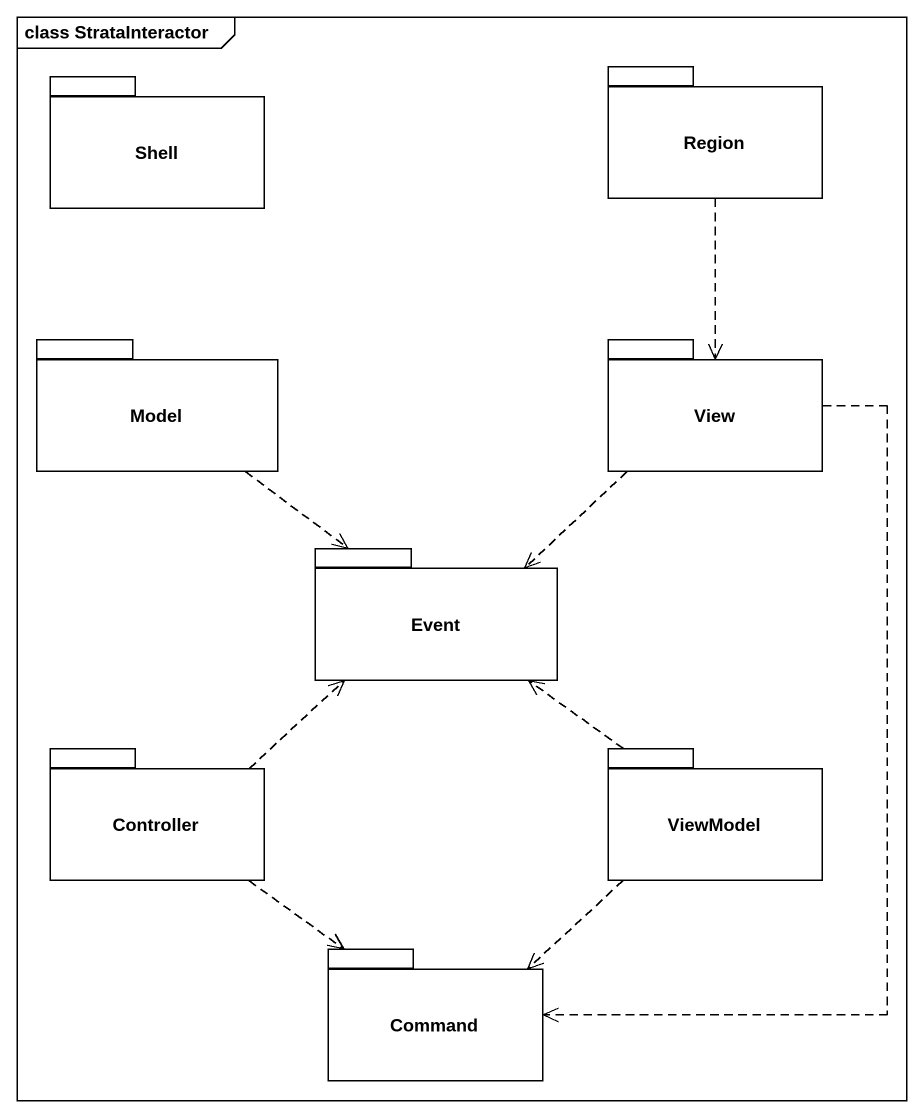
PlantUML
@startuml
mainframe class StrataInteractor
package Shell {
}
package Region {
}
package Model {
}
package View {
}
package Event {
}
package Controller {
}
package ViewModel {
}
package Command {
}
Region ..> View
Model ..> Event
View ..> Event
View ..> Command
Controller .up.> Event
Controller ..> Command
ViewModel .up.> Event
ViewModel ..> Command
@enduml
